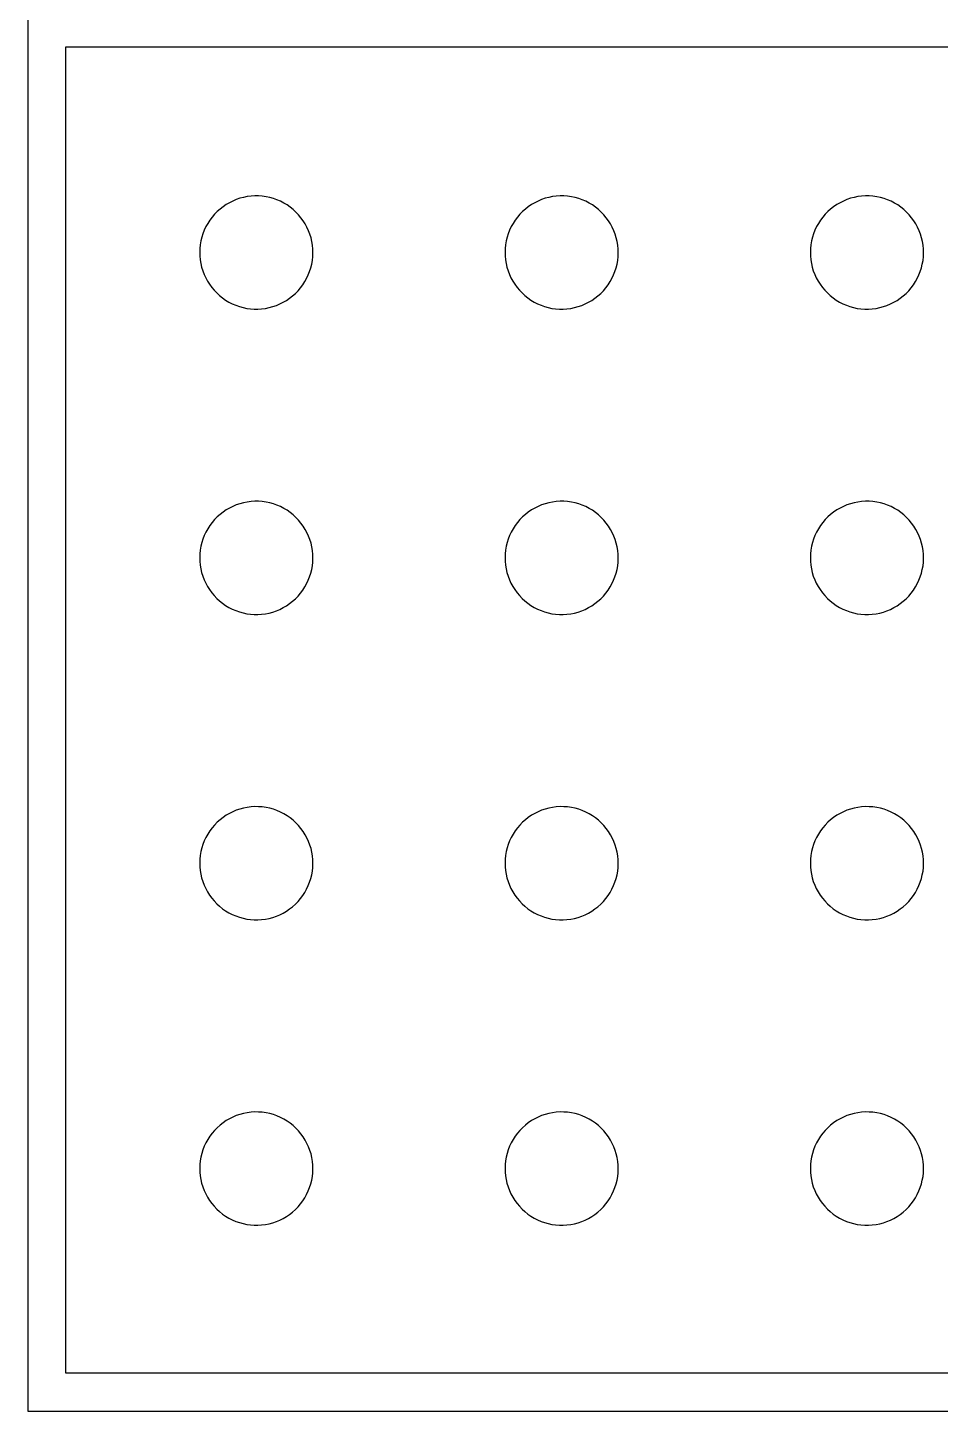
# Model space of a CAD drawing. Extents: x -75 to 75, y -42 to 42.
# Drawn here: x 30.59 to 42.55, y -41.28 to -23.16 of the extents above; entities that cross this region are included whole.
import ezdxf

# ---------------------------------------------------------------- set-up
doc = ezdxf.new("R2010")
doc.units = 0
doc.header["$MEASUREMENT"] = 0
doc.layers.get('0').update_dxf_attribs({"linetype": 'CONTINUOUS'})

msp = doc.modelspace()

# ---------------------------------------------------------------- linework, layer by layer
for p, q in [((30.594, 30.718), (30.594, -41.282)), ((31.094, -23.407), (52.094, -23.407)), ((31.094, -40.782), (31.094, -23.407)), ((33.47, -25.371), (33.422, -25.38)), ((33.52, -25.364), (33.47, -25.371)), ((33.569, -25.361), (33.52, -25.364)), ((33.619, -25.362), (33.569, -25.361)), ((33.668, -25.365), (33.619, -25.362)), ((33.717, -25.372), (33.668, -25.365)), ((33.766, -25.382), (33.717, -25.372)), ((37.47, -25.371), (37.422, -25.38)), ((37.52, -25.364), (37.47, -25.371)), ((37.569, -25.361), (37.52, -25.364)), ((37.619, -25.362), (37.569, -25.361)), ((37.668, -25.365), (37.619, -25.362)), ((37.717, -25.372), (37.668, -25.365)), ((37.766, -25.382), (37.717, -25.372)), ((41.47, -25.371), (41.422, -25.38)), ((41.52, -25.364), (41.47, -25.371)), ((41.569, -25.361), (41.52, -25.364)), ((41.619, -25.362), (41.569, -25.361)), ((41.668, -25.365), (41.619, -25.362)), ((41.717, -25.372), (41.668, -25.365)), ((41.766, -25.382), (41.717, -25.372)), ((33.114, -25.534), (33.077, -25.567)), ((33.153, -25.503), (33.114, -25.534)), ((33.194, -25.475), (33.153, -25.503)), ((33.237, -25.45), (33.194, -25.475)), ((33.281, -25.428), (33.237, -25.45)), ((33.327, -25.409), (33.281, -25.428)), ((33.374, -25.393), (33.327, -25.409)), ((33.422, -25.38), (33.374, -25.393)), ((33.813, -25.396), (33.766, -25.382)), ((33.86, -25.412), (33.813, -25.396)), ((33.906, -25.432), (33.86, -25.412)), ((33.95, -25.455), (33.906, -25.432)), ((33.992, -25.48), (33.95, -25.455)), ((34.033, -25.508), (33.992, -25.48)), ((34.072, -25.539), (34.033, -25.508)), ((34.108, -25.573), (34.072, -25.539)), ((37.114, -25.534), (37.077, -25.567)), ((37.153, -25.503), (37.114, -25.534)), ((37.194, -25.475), (37.153, -25.503)), ((37.237, -25.45), (37.194, -25.475)), ((37.281, -25.428), (37.237, -25.45)), ((37.327, -25.409), (37.281, -25.428)), ((37.374, -25.393), (37.327, -25.409)), ((37.422, -25.38), (37.374, -25.393)), ((37.813, -25.396), (37.766, -25.382)), ((37.86, -25.412), (37.813, -25.396)), ((37.906, -25.432), (37.86, -25.412)), ((37.95, -25.455), (37.906, -25.432)), ((37.992, -25.48), (37.95, -25.455)), ((38.033, -25.508), (37.992, -25.48)), ((38.072, -25.539), (38.033, -25.508)), ((38.108, -25.573), (38.072, -25.539)), ((41.114, -25.534), (41.077, -25.567)), ((41.153, -25.503), (41.114, -25.534)), ((41.194, -25.475), (41.153, -25.503)), ((41.237, -25.45), (41.194, -25.475)), ((41.281, -25.428), (41.237, -25.45)), ((41.327, -25.409), (41.281, -25.428)), ((41.374, -25.393), (41.327, -25.409)), ((41.422, -25.38), (41.374, -25.393)), ((41.813, -25.396), (41.766, -25.382)), ((41.86, -25.412), (41.813, -25.396)), ((41.906, -25.432), (41.86, -25.412)), ((41.95, -25.455), (41.906, -25.432)), ((41.992, -25.48), (41.95, -25.455)), ((42.033, -25.508), (41.992, -25.48)), ((42.072, -25.539), (42.033, -25.508)), ((42.108, -25.573), (42.072, -25.539)), ((32.953, -25.721), (32.929, -25.764)), ((32.98, -25.679), (32.953, -25.721)), ((33.01, -25.64), (32.98, -25.679)), ((33.042, -25.602), (33.01, -25.64)), ((33.077, -25.567), (33.042, -25.602)), ((34.142, -25.609), (34.108, -25.573)), ((34.174, -25.647), (34.142, -25.609)), ((34.203, -25.687), (34.174, -25.647)), ((34.23, -25.729), (34.203, -25.687)), ((34.253, -25.772), (34.23, -25.729)), ((36.953, -25.721), (36.929, -25.764)), ((36.98, -25.679), (36.953, -25.721)), ((37.01, -25.64), (36.98, -25.679)), ((37.042, -25.602), (37.01, -25.64)), ((37.077, -25.567), (37.042, -25.602)), ((38.142, -25.609), (38.108, -25.573)), ((38.174, -25.647), (38.142, -25.609)), ((38.203, -25.687), (38.174, -25.647)), ((38.23, -25.729), (38.203, -25.687)), ((38.253, -25.772), (38.23, -25.729)), ((40.953, -25.721), (40.929, -25.764)), ((40.98, -25.679), (40.953, -25.721)), ((41.01, -25.64), (40.98, -25.679)), ((41.042, -25.602), (41.01, -25.64)), ((41.077, -25.567), (41.042, -25.602)), ((42.142, -25.609), (42.108, -25.573)), ((42.174, -25.647), (42.142, -25.609)), ((42.203, -25.687), (42.174, -25.647)), ((42.23, -25.729), (42.203, -25.687)), ((42.253, -25.772), (42.23, -25.729)), ((32.875, -25.903), (32.863, -25.951)), ((32.89, -25.856), (32.875, -25.903)), ((32.908, -25.809), (32.89, -25.856)), ((32.929, -25.764), (32.908, -25.809)), ((34.274, -25.817), (34.253, -25.772)), ((34.291, -25.864), (34.274, -25.817)), ((34.306, -25.911), (34.291, -25.864)), ((34.317, -25.959), (34.306, -25.911)), ((36.875, -25.903), (36.863, -25.951)), ((36.89, -25.856), (36.875, -25.903)), ((36.908, -25.809), (36.89, -25.856)), ((36.929, -25.764), (36.908, -25.809)), ((38.274, -25.817), (38.253, -25.772)), ((38.291, -25.864), (38.274, -25.817)), ((38.306, -25.911), (38.291, -25.864)), ((38.317, -25.959), (38.306, -25.911)), ((40.875, -25.903), (40.863, -25.951)), ((40.89, -25.856), (40.875, -25.903)), ((40.908, -25.809), (40.89, -25.856)), ((40.929, -25.764), (40.908, -25.809)), ((42.274, -25.817), (42.253, -25.772)), ((42.291, -25.864), (42.274, -25.817)), ((42.306, -25.911), (42.291, -25.864)), ((42.317, -25.959), (42.306, -25.911)), ((32.85, -26.049), (32.848, -26.099)), ((32.848, -26.099), (32.849, -26.148)), ((32.855, -26), (32.85, -26.049)), ((32.863, -25.951), (32.855, -26)), ((34.325, -26.008), (34.317, -25.959)), ((34.33, -26.058), (34.325, -26.008)), ((34.331, -26.107), (34.33, -26.058)), ((36.85, -26.049), (36.848, -26.099)), ((36.848, -26.099), (36.849, -26.148)), ((36.855, -26), (36.85, -26.049)), ((36.863, -25.951), (36.855, -26)), ((38.325, -26.008), (38.317, -25.959)), ((38.33, -26.058), (38.325, -26.008)), ((38.331, -26.107), (38.33, -26.058)), ((40.85, -26.049), (40.848, -26.099)), ((40.848, -26.099), (40.849, -26.148)), ((40.855, -26), (40.85, -26.049)), ((40.863, -25.951), (40.855, -26)), ((42.325, -26.008), (42.317, -25.959)), ((42.33, -26.058), (42.325, -26.008)), ((42.331, -26.107), (42.33, -26.058)), ((32.849, -26.148), (32.854, -26.198)), ((32.854, -26.198), (32.862, -26.247)), ((32.862, -26.247), (32.873, -26.295)), ((34.303, -26.303), (34.315, -26.255)), ((34.315, -26.255), (34.324, -26.206)), ((34.324, -26.206), (34.329, -26.157)), ((34.329, -26.157), (34.331, -26.107)), ((36.849, -26.148), (36.854, -26.198)), ((36.854, -26.198), (36.862, -26.247)), ((36.862, -26.247), (36.873, -26.295)), ((38.303, -26.303), (38.315, -26.255)), ((38.315, -26.255), (38.324, -26.206)), ((38.324, -26.206), (38.329, -26.157)), ((38.329, -26.157), (38.331, -26.107)), ((40.849, -26.148), (40.854, -26.198)), ((40.854, -26.198), (40.862, -26.247)), ((40.862, -26.247), (40.873, -26.295)), ((42.303, -26.303), (42.315, -26.255)), ((42.315, -26.255), (42.324, -26.206)), ((42.324, -26.206), (42.329, -26.157)), ((42.329, -26.157), (42.331, -26.107)), ((32.873, -26.295), (32.887, -26.342)), ((32.887, -26.342), (32.905, -26.389)), ((32.905, -26.389), (32.926, -26.434)), ((32.926, -26.434), (32.949, -26.477)), ((34.225, -26.484), (34.249, -26.441)), ((34.249, -26.441), (34.27, -26.396)), ((34.27, -26.396), (34.288, -26.35)), ((34.288, -26.35), (34.303, -26.303)), ((36.873, -26.295), (36.887, -26.342)), ((36.887, -26.342), (36.905, -26.389)), ((36.905, -26.389), (36.926, -26.434)), ((36.926, -26.434), (36.949, -26.477)), ((38.225, -26.484), (38.249, -26.441)), ((38.249, -26.441), (38.27, -26.396)), ((38.27, -26.396), (38.288, -26.35)), ((38.288, -26.35), (38.303, -26.303)), ((40.873, -26.295), (40.887, -26.342)), ((40.887, -26.342), (40.905, -26.389)), ((40.905, -26.389), (40.926, -26.434)), ((40.926, -26.434), (40.949, -26.477)), ((42.225, -26.484), (42.249, -26.441)), ((42.249, -26.441), (42.27, -26.396)), ((42.27, -26.396), (42.288, -26.35)), ((42.288, -26.35), (42.303, -26.303)), ((32.949, -26.477), (32.976, -26.519)), ((32.976, -26.519), (33.005, -26.559)), ((33.005, -26.559), (33.037, -26.597)), ((33.037, -26.597), (33.071, -26.633)), ((33.071, -26.633), (33.108, -26.667)), ((34.065, -26.672), (34.102, -26.639)), ((34.102, -26.639), (34.137, -26.603)), ((34.137, -26.603), (34.169, -26.566)), ((34.169, -26.566), (34.198, -26.526)), ((34.198, -26.526), (34.225, -26.484)), ((36.949, -26.477), (36.976, -26.519)), ((36.976, -26.519), (37.005, -26.559)), ((37.005, -26.559), (37.037, -26.597)), ((37.037, -26.597), (37.071, -26.633)), ((37.071, -26.633), (37.108, -26.667)), ((38.065, -26.672), (38.102, -26.639)), ((38.102, -26.639), (38.137, -26.603)), ((38.137, -26.603), (38.169, -26.566)), ((38.169, -26.566), (38.198, -26.526)), ((38.198, -26.526), (38.225, -26.484)), ((40.949, -26.477), (40.976, -26.519)), ((40.976, -26.519), (41.005, -26.559)), ((41.005, -26.559), (41.037, -26.597)), ((41.037, -26.597), (41.071, -26.633)), ((41.071, -26.633), (41.108, -26.667)), ((42.065, -26.672), (42.102, -26.639)), ((42.102, -26.639), (42.137, -26.603)), ((42.137, -26.603), (42.169, -26.566)), ((42.169, -26.566), (42.198, -26.526)), ((42.198, -26.526), (42.225, -26.484)), ((33.108, -26.667), (33.147, -26.698)), ((33.147, -26.698), (33.187, -26.726)), ((33.187, -26.726), (33.23, -26.751)), ((33.23, -26.751), (33.274, -26.774)), ((33.274, -26.774), (33.32, -26.794)), ((33.32, -26.794), (33.367, -26.81)), ((33.367, -26.81), (33.415, -26.824)), ((33.415, -26.824), (33.463, -26.834)), ((33.757, -26.825), (33.805, -26.812)), ((33.805, -26.812), (33.852, -26.796)), ((33.852, -26.796), (33.898, -26.777)), ((33.898, -26.777), (33.942, -26.755)), ((33.942, -26.755), (33.985, -26.73)), ((33.985, -26.73), (34.026, -26.702)), ((34.026, -26.702), (34.065, -26.672)), ((37.108, -26.667), (37.147, -26.698)), ((37.147, -26.698), (37.187, -26.726)), ((37.187, -26.726), (37.23, -26.751)), ((37.23, -26.751), (37.274, -26.774)), ((37.274, -26.774), (37.32, -26.794)), ((37.32, -26.794), (37.367, -26.81)), ((37.367, -26.81), (37.415, -26.824)), ((37.415, -26.824), (37.463, -26.834)), ((37.757, -26.825), (37.805, -26.812)), ((37.805, -26.812), (37.852, -26.796)), ((37.852, -26.796), (37.898, -26.777)), ((37.898, -26.777), (37.942, -26.755)), ((37.942, -26.755), (37.985, -26.73)), ((37.985, -26.73), (38.026, -26.702)), ((38.026, -26.702), (38.065, -26.672)), ((41.108, -26.667), (41.147, -26.698)), ((41.147, -26.698), (41.187, -26.726)), ((41.187, -26.726), (41.23, -26.751)), ((41.23, -26.751), (41.274, -26.774)), ((41.274, -26.774), (41.32, -26.794)), ((41.32, -26.794), (41.367, -26.81)), ((41.367, -26.81), (41.415, -26.824)), ((41.415, -26.824), (41.463, -26.834)), ((41.757, -26.825), (41.805, -26.812)), ((41.805, -26.812), (41.852, -26.796)), ((41.852, -26.796), (41.898, -26.777)), ((41.898, -26.777), (41.942, -26.755)), ((41.942, -26.755), (41.985, -26.73)), ((41.985, -26.73), (42.026, -26.702)), ((42.026, -26.702), (42.065, -26.672)), ((33.463, -26.834), (33.511, -26.84)), ((33.511, -26.84), (33.56, -26.844)), ((33.56, -26.844), (33.61, -26.844)), ((33.61, -26.844), (33.659, -26.841)), ((33.659, -26.841), (33.709, -26.835)), ((33.709, -26.835), (33.757, -26.825)), ((37.463, -26.834), (37.511, -26.84)), ((37.511, -26.84), (37.56, -26.844)), ((37.56, -26.844), (37.61, -26.844)), ((37.61, -26.844), (37.659, -26.841)), ((37.659, -26.841), (37.709, -26.835)), ((37.709, -26.835), (37.757, -26.825)), ((41.463, -26.834), (41.511, -26.84)), ((41.511, -26.84), (41.56, -26.844)), ((41.56, -26.844), (41.61, -26.844)), ((41.61, -26.844), (41.659, -26.841)), ((41.659, -26.841), (41.709, -26.835)), ((41.709, -26.835), (41.757, -26.825)), ((33.569, -29.361), (33.52, -29.364)), ((33.619, -29.362), (33.569, -29.361)), ((33.668, -29.365), (33.619, -29.362)), ((37.569, -29.361), (37.52, -29.364)), ((37.619, -29.362), (37.569, -29.361)), ((37.668, -29.365), (37.619, -29.362)), ((41.569, -29.361), (41.52, -29.364)), ((41.619, -29.362), (41.569, -29.361)), ((41.668, -29.365), (41.619, -29.362)), ((33.114, -29.534), (33.077, -29.567)), ((33.153, -29.503), (33.114, -29.534)), ((33.194, -29.475), (33.153, -29.503)), ((33.237, -29.45), (33.194, -29.475)), ((33.281, -29.428), (33.237, -29.45)), ((33.327, -29.409), (33.281, -29.428)), ((33.374, -29.393), (33.327, -29.409)), ((33.422, -29.38), (33.374, -29.393)), ((33.47, -29.371), (33.422, -29.38)), ((33.52, -29.364), (33.47, -29.371)), ((33.717, -29.372), (33.668, -29.365)), ((33.766, -29.382), (33.717, -29.372)), ((33.813, -29.396), (33.766, -29.382)), ((33.86, -29.412), (33.813, -29.396)), ((33.906, -29.432), (33.86, -29.412)), ((33.95, -29.455), (33.906, -29.432)), ((33.992, -29.48), (33.95, -29.455)), ((34.033, -29.508), (33.992, -29.48)), ((34.072, -29.539), (34.033, -29.508)), ((34.108, -29.573), (34.072, -29.539)), ((37.114, -29.534), (37.077, -29.567)), ((37.153, -29.503), (37.114, -29.534)), ((37.194, -29.475), (37.153, -29.503)), ((37.237, -29.45), (37.194, -29.475)), ((37.281, -29.428), (37.237, -29.45)), ((37.327, -29.409), (37.281, -29.428)), ((37.374, -29.393), (37.327, -29.409)), ((37.422, -29.38), (37.374, -29.393)), ((37.47, -29.371), (37.422, -29.38)), ((37.52, -29.364), (37.47, -29.371)), ((37.717, -29.372), (37.668, -29.365)), ((37.766, -29.382), (37.717, -29.372)), ((37.813, -29.396), (37.766, -29.382)), ((37.86, -29.412), (37.813, -29.396)), ((37.906, -29.432), (37.86, -29.412)), ((37.95, -29.455), (37.906, -29.432)), ((37.992, -29.48), (37.95, -29.455)), ((38.033, -29.508), (37.992, -29.48)), ((38.072, -29.539), (38.033, -29.508)), ((38.108, -29.573), (38.072, -29.539)), ((41.114, -29.534), (41.077, -29.567)), ((41.153, -29.503), (41.114, -29.534)), ((41.194, -29.475), (41.153, -29.503)), ((41.237, -29.45), (41.194, -29.475)), ((41.281, -29.428), (41.237, -29.45)), ((41.327, -29.409), (41.281, -29.428)), ((41.374, -29.393), (41.327, -29.409)), ((41.422, -29.38), (41.374, -29.393)), ((41.47, -29.371), (41.422, -29.38)), ((41.52, -29.364), (41.47, -29.371)), ((41.717, -29.372), (41.668, -29.365)), ((41.766, -29.382), (41.717, -29.372)), ((41.813, -29.396), (41.766, -29.382)), ((41.86, -29.412), (41.813, -29.396)), ((41.906, -29.432), (41.86, -29.412)), ((41.95, -29.455), (41.906, -29.432)), ((41.992, -29.48), (41.95, -29.455)), ((42.033, -29.508), (41.992, -29.48)), ((42.072, -29.539), (42.033, -29.508)), ((42.108, -29.573), (42.072, -29.539)), ((32.953, -29.721), (32.929, -29.764)), ((32.98, -29.679), (32.953, -29.721)), ((33.01, -29.64), (32.98, -29.679)), ((33.042, -29.602), (33.01, -29.64)), ((33.077, -29.567), (33.042, -29.602)), ((34.142, -29.609), (34.108, -29.573)), ((34.174, -29.647), (34.142, -29.609)), ((34.203, -29.687), (34.174, -29.647)), ((34.23, -29.729), (34.203, -29.687)), ((36.953, -29.721), (36.929, -29.764)), ((36.98, -29.679), (36.953, -29.721)), ((37.01, -29.64), (36.98, -29.679)), ((37.042, -29.602), (37.01, -29.64)), ((37.077, -29.567), (37.042, -29.602)), ((38.142, -29.609), (38.108, -29.573)), ((38.174, -29.647), (38.142, -29.609)), ((38.203, -29.687), (38.174, -29.647)), ((38.23, -29.729), (38.203, -29.687)), ((40.953, -29.721), (40.929, -29.764)), ((40.98, -29.679), (40.953, -29.721)), ((41.01, -29.64), (40.98, -29.679)), ((41.042, -29.602), (41.01, -29.64)), ((41.077, -29.567), (41.042, -29.602)), ((42.142, -29.609), (42.108, -29.573)), ((42.174, -29.647), (42.142, -29.609)), ((42.203, -29.687), (42.174, -29.647)), ((42.23, -29.729), (42.203, -29.687)), ((32.875, -29.903), (32.863, -29.951)), ((32.89, -29.856), (32.875, -29.903)), ((32.908, -29.809), (32.89, -29.856)), ((32.929, -29.764), (32.908, -29.809)), ((34.253, -29.772), (34.23, -29.729)), ((34.274, -29.817), (34.253, -29.772)), ((34.291, -29.864), (34.274, -29.817)), ((34.306, -29.911), (34.291, -29.864)), ((36.875, -29.903), (36.863, -29.951)), ((36.89, -29.856), (36.875, -29.903)), ((36.908, -29.809), (36.89, -29.856)), ((36.929, -29.764), (36.908, -29.809)), ((38.253, -29.772), (38.23, -29.729)), ((38.274, -29.817), (38.253, -29.772)), ((38.291, -29.864), (38.274, -29.817)), ((38.306, -29.911), (38.291, -29.864)), ((40.875, -29.903), (40.863, -29.951)), ((40.89, -29.856), (40.875, -29.903)), ((40.908, -29.809), (40.89, -29.856)), ((40.929, -29.764), (40.908, -29.809)), ((42.253, -29.772), (42.23, -29.729)), ((42.274, -29.817), (42.253, -29.772)), ((42.291, -29.864), (42.274, -29.817)), ((42.306, -29.911), (42.291, -29.864)), ((32.85, -30.049), (32.848, -30.099)), ((32.855, -30), (32.85, -30.049)), ((32.863, -29.951), (32.855, -30)), ((34.317, -29.959), (34.306, -29.911)), ((34.325, -30.008), (34.317, -29.959)), ((34.33, -30.058), (34.325, -30.008)), ((34.331, -30.107), (34.33, -30.058)), ((36.85, -30.049), (36.848, -30.099)), ((36.855, -30), (36.85, -30.049)), ((36.863, -29.951), (36.855, -30)), ((38.317, -29.959), (38.306, -29.911)), ((38.325, -30.008), (38.317, -29.959)), ((38.33, -30.058), (38.325, -30.008)), ((38.331, -30.107), (38.33, -30.058)), ((40.85, -30.049), (40.848, -30.099)), ((40.855, -30), (40.85, -30.049)), ((40.863, -29.951), (40.855, -30)), ((42.317, -29.959), (42.306, -29.911)), ((42.325, -30.008), (42.317, -29.959)), ((42.33, -30.058), (42.325, -30.008)), ((42.331, -30.107), (42.33, -30.058)), ((32.848, -30.099), (32.849, -30.148)), ((32.849, -30.148), (32.854, -30.198)), ((32.854, -30.198), (32.862, -30.247)), ((32.862, -30.247), (32.873, -30.295)), ((34.303, -30.303), (34.315, -30.255)), ((34.315, -30.255), (34.324, -30.206)), ((34.324, -30.206), (34.329, -30.157)), ((34.329, -30.157), (34.331, -30.107)), ((36.848, -30.099), (36.849, -30.148)), ((36.849, -30.148), (36.854, -30.198)), ((36.854, -30.198), (36.862, -30.247)), ((36.862, -30.247), (36.873, -30.295)), ((38.303, -30.303), (38.315, -30.255)), ((38.315, -30.255), (38.324, -30.206)), ((38.324, -30.206), (38.329, -30.157)), ((38.329, -30.157), (38.331, -30.107)), ((40.848, -30.099), (40.849, -30.148)), ((40.849, -30.148), (40.854, -30.198)), ((40.854, -30.198), (40.862, -30.247)), ((40.862, -30.247), (40.873, -30.295)), ((42.303, -30.303), (42.315, -30.255)), ((42.315, -30.255), (42.324, -30.206)), ((42.324, -30.206), (42.329, -30.157)), ((42.329, -30.157), (42.331, -30.107)), ((32.873, -30.295), (32.887, -30.342)), ((32.887, -30.342), (32.905, -30.389)), ((32.905, -30.389), (32.926, -30.434)), ((32.926, -30.434), (32.949, -30.477)), ((34.225, -30.484), (34.249, -30.441)), ((34.249, -30.441), (34.27, -30.396)), ((34.27, -30.396), (34.288, -30.35)), ((34.288, -30.35), (34.303, -30.303)), ((36.873, -30.295), (36.887, -30.342)), ((36.887, -30.342), (36.905, -30.389)), ((36.905, -30.389), (36.926, -30.434)), ((36.926, -30.434), (36.949, -30.477)), ((38.225, -30.484), (38.249, -30.441)), ((38.249, -30.441), (38.27, -30.396)), ((38.27, -30.396), (38.288, -30.35)), ((38.288, -30.35), (38.303, -30.303)), ((40.873, -30.295), (40.887, -30.342)), ((40.887, -30.342), (40.905, -30.389)), ((40.905, -30.389), (40.926, -30.434)), ((40.926, -30.434), (40.949, -30.477)), ((42.225, -30.484), (42.249, -30.441)), ((42.249, -30.441), (42.27, -30.396)), ((42.27, -30.396), (42.288, -30.35)), ((42.288, -30.35), (42.303, -30.303)), ((32.949, -30.477), (32.976, -30.519)), ((32.976, -30.519), (33.005, -30.559)), ((33.005, -30.559), (33.037, -30.597)), ((33.037, -30.597), (33.071, -30.633)), ((34.102, -30.639), (34.137, -30.603)), ((34.137, -30.603), (34.169, -30.566)), ((34.169, -30.566), (34.198, -30.526)), ((34.198, -30.526), (34.225, -30.484)), ((36.949, -30.477), (36.976, -30.519)), ((36.976, -30.519), (37.005, -30.559)), ((37.005, -30.559), (37.037, -30.597)), ((37.037, -30.597), (37.071, -30.633)), ((38.102, -30.639), (38.137, -30.603)), ((38.137, -30.603), (38.169, -30.566)), ((38.169, -30.566), (38.198, -30.526)), ((38.198, -30.526), (38.225, -30.484)), ((40.949, -30.477), (40.976, -30.519)), ((40.976, -30.519), (41.005, -30.559)), ((41.005, -30.559), (41.037, -30.597)), ((41.037, -30.597), (41.071, -30.633)), ((42.102, -30.639), (42.137, -30.603)), ((42.137, -30.603), (42.169, -30.566)), ((42.169, -30.566), (42.198, -30.526)), ((42.198, -30.526), (42.225, -30.484)), ((33.071, -30.633), (33.108, -30.667)), ((33.108, -30.667), (33.147, -30.698)), ((33.147, -30.698), (33.187, -30.726)), ((33.187, -30.726), (33.23, -30.751)), ((33.23, -30.751), (33.274, -30.774)), ((33.274, -30.774), (33.32, -30.794)), ((33.32, -30.794), (33.367, -30.81)), ((33.367, -30.81), (33.415, -30.824)), ((33.757, -30.825), (33.805, -30.812)), ((33.805, -30.812), (33.852, -30.796)), ((33.852, -30.796), (33.898, -30.777)), ((33.898, -30.777), (33.942, -30.755)), ((33.942, -30.755), (33.985, -30.73)), ((33.985, -30.73), (34.026, -30.702)), ((34.026, -30.702), (34.065, -30.672)), ((34.065, -30.672), (34.102, -30.639)), ((37.071, -30.633), (37.108, -30.667)), ((37.108, -30.667), (37.147, -30.698)), ((37.147, -30.698), (37.187, -30.726)), ((37.187, -30.726), (37.23, -30.751)), ((37.23, -30.751), (37.274, -30.774)), ((37.274, -30.774), (37.32, -30.794)), ((37.32, -30.794), (37.367, -30.81)), ((37.367, -30.81), (37.415, -30.824)), ((37.757, -30.825), (37.805, -30.812)), ((37.805, -30.812), (37.852, -30.796)), ((37.852, -30.796), (37.898, -30.777)), ((37.898, -30.777), (37.942, -30.755)), ((37.942, -30.755), (37.985, -30.73)), ((37.985, -30.73), (38.026, -30.702)), ((38.026, -30.702), (38.065, -30.672)), ((38.065, -30.672), (38.102, -30.639)), ((41.071, -30.633), (41.108, -30.667)), ((41.108, -30.667), (41.147, -30.698)), ((41.147, -30.698), (41.187, -30.726)), ((41.187, -30.726), (41.23, -30.751)), ((41.23, -30.751), (41.274, -30.774)), ((41.274, -30.774), (41.32, -30.794)), ((41.32, -30.794), (41.367, -30.81)), ((41.367, -30.81), (41.415, -30.824)), ((41.757, -30.825), (41.805, -30.812)), ((41.805, -30.812), (41.852, -30.796)), ((41.852, -30.796), (41.898, -30.777)), ((41.898, -30.777), (41.942, -30.755)), ((41.942, -30.755), (41.985, -30.73)), ((41.985, -30.73), (42.026, -30.702)), ((42.026, -30.702), (42.065, -30.672)), ((42.065, -30.672), (42.102, -30.639)), ((33.415, -30.824), (33.463, -30.834)), ((33.463, -30.834), (33.511, -30.84)), ((33.511, -30.84), (33.56, -30.844)), ((33.56, -30.844), (33.61, -30.844)), ((33.61, -30.844), (33.659, -30.841)), ((33.659, -30.841), (33.709, -30.835)), ((33.709, -30.835), (33.757, -30.825)), ((37.415, -30.824), (37.463, -30.834)), ((37.463, -30.834), (37.511, -30.84)), ((37.511, -30.84), (37.56, -30.844)), ((37.56, -30.844), (37.61, -30.844)), ((37.61, -30.844), (37.659, -30.841)), ((37.659, -30.841), (37.709, -30.835)), ((37.709, -30.835), (37.757, -30.825)), ((41.415, -30.824), (41.463, -30.834)), ((41.463, -30.834), (41.511, -30.84)), ((41.511, -30.84), (41.56, -30.844)), ((41.56, -30.844), (41.61, -30.844)), ((41.61, -30.844), (41.659, -30.841)), ((41.659, -30.841), (41.709, -30.835)), ((41.709, -30.835), (41.757, -30.825)), ((33.153, -33.503), (33.114, -33.534)), ((33.194, -33.475), (33.153, -33.503)), ((33.237, -33.45), (33.194, -33.475)), ((33.281, -33.428), (33.237, -33.45)), ((33.327, -33.409), (33.281, -33.428)), ((33.374, -33.393), (33.327, -33.409)), ((33.422, -33.38), (33.374, -33.393)), ((33.47, -33.371), (33.422, -33.38)), ((33.52, -33.364), (33.47, -33.371)), ((33.569, -33.361), (33.52, -33.364)), ((33.619, -33.362), (33.569, -33.361)), ((33.668, -33.365), (33.619, -33.362)), ((33.717, -33.372), (33.668, -33.365)), ((33.766, -33.382), (33.717, -33.372)), ((33.813, -33.396), (33.766, -33.382)), ((33.86, -33.412), (33.813, -33.396)), ((33.906, -33.432), (33.86, -33.412)), ((33.95, -33.455), (33.906, -33.432)), ((33.992, -33.48), (33.95, -33.455)), ((34.033, -33.508), (33.992, -33.48)), ((34.072, -33.539), (34.033, -33.508)), ((37.153, -33.503), (37.114, -33.534)), ((37.194, -33.475), (37.153, -33.503)), ((37.237, -33.45), (37.194, -33.475)), ((37.281, -33.428), (37.237, -33.45)), ((37.327, -33.409), (37.281, -33.428)), ((37.374, -33.393), (37.327, -33.409)), ((37.422, -33.38), (37.374, -33.393)), ((37.47, -33.371), (37.422, -33.38)), ((37.52, -33.364), (37.47, -33.371)), ((37.569, -33.361), (37.52, -33.364)), ((37.619, -33.362), (37.569, -33.361)), ((37.668, -33.365), (37.619, -33.362)), ((37.717, -33.372), (37.668, -33.365)), ((37.766, -33.382), (37.717, -33.372)), ((37.813, -33.396), (37.766, -33.382)), ((37.86, -33.412), (37.813, -33.396)), ((37.906, -33.432), (37.86, -33.412)), ((37.95, -33.455), (37.906, -33.432)), ((37.992, -33.48), (37.95, -33.455)), ((38.033, -33.508), (37.992, -33.48)), ((38.072, -33.539), (38.033, -33.508)), ((41.153, -33.503), (41.114, -33.534)), ((41.194, -33.475), (41.153, -33.503)), ((41.237, -33.45), (41.194, -33.475)), ((41.281, -33.428), (41.237, -33.45)), ((41.327, -33.409), (41.281, -33.428)), ((41.374, -33.393), (41.327, -33.409)), ((41.422, -33.38), (41.374, -33.393)), ((41.47, -33.371), (41.422, -33.38)), ((41.52, -33.364), (41.47, -33.371)), ((41.569, -33.361), (41.52, -33.364)), ((41.619, -33.362), (41.569, -33.361)), ((41.668, -33.365), (41.619, -33.362)), ((41.717, -33.372), (41.668, -33.365)), ((41.766, -33.382), (41.717, -33.372)), ((41.813, -33.396), (41.766, -33.382)), ((41.86, -33.412), (41.813, -33.396)), ((41.906, -33.432), (41.86, -33.412)), ((41.95, -33.455), (41.906, -33.432)), ((41.992, -33.48), (41.95, -33.455)), ((42.033, -33.508), (41.992, -33.48)), ((42.072, -33.539), (42.033, -33.508)), ((32.98, -33.679), (32.953, -33.721)), ((33.01, -33.64), (32.98, -33.679)), ((33.042, -33.602), (33.01, -33.64)), ((33.077, -33.567), (33.042, -33.602)), ((33.114, -33.534), (33.077, -33.567)), ((34.108, -33.573), (34.072, -33.539)), ((34.142, -33.609), (34.108, -33.573)), ((34.174, -33.647), (34.142, -33.609)), ((34.203, -33.687), (34.174, -33.647)), ((34.23, -33.729), (34.203, -33.687)), ((36.98, -33.679), (36.953, -33.721)), ((37.01, -33.64), (36.98, -33.679)), ((37.042, -33.602), (37.01, -33.64)), ((37.077, -33.567), (37.042, -33.602)), ((37.114, -33.534), (37.077, -33.567)), ((38.108, -33.573), (38.072, -33.539)), ((38.142, -33.609), (38.108, -33.573)), ((38.174, -33.647), (38.142, -33.609)), ((38.203, -33.687), (38.174, -33.647)), ((38.23, -33.729), (38.203, -33.687)), ((40.98, -33.679), (40.953, -33.721)), ((41.01, -33.64), (40.98, -33.679)), ((41.042, -33.602), (41.01, -33.64)), ((41.077, -33.567), (41.042, -33.602)), ((41.114, -33.534), (41.077, -33.567)), ((42.108, -33.573), (42.072, -33.539)), ((42.142, -33.609), (42.108, -33.573)), ((42.174, -33.647), (42.142, -33.609)), ((42.203, -33.687), (42.174, -33.647)), ((42.23, -33.729), (42.203, -33.687)), ((32.89, -33.856), (32.875, -33.903)), ((32.908, -33.809), (32.89, -33.856)), ((32.929, -33.764), (32.908, -33.809)), ((32.953, -33.721), (32.929, -33.764)), ((34.253, -33.772), (34.23, -33.729)), ((34.274, -33.817), (34.253, -33.772)), ((34.291, -33.864), (34.274, -33.817)), ((34.306, -33.911), (34.291, -33.864)), ((36.89, -33.856), (36.875, -33.903)), ((36.908, -33.809), (36.89, -33.856)), ((36.929, -33.764), (36.908, -33.809)), ((36.953, -33.721), (36.929, -33.764)), ((38.253, -33.772), (38.23, -33.729)), ((38.274, -33.817), (38.253, -33.772)), ((38.291, -33.864), (38.274, -33.817)), ((38.306, -33.911), (38.291, -33.864)), ((40.89, -33.856), (40.875, -33.903)), ((40.908, -33.809), (40.89, -33.856)), ((40.929, -33.764), (40.908, -33.809)), ((40.953, -33.721), (40.929, -33.764)), ((42.253, -33.772), (42.23, -33.729)), ((42.274, -33.817), (42.253, -33.772)), ((42.291, -33.864), (42.274, -33.817)), ((42.306, -33.911), (42.291, -33.864)), ((32.85, -34.049), (32.848, -34.099)), ((32.855, -34), (32.85, -34.049)), ((32.863, -33.951), (32.855, -34)), ((32.875, -33.903), (32.863, -33.951)), ((34.317, -33.959), (34.306, -33.911)), ((34.325, -34.008), (34.317, -33.959)), ((34.33, -34.058), (34.325, -34.008)), ((34.331, -34.107), (34.33, -34.058)), ((36.85, -34.049), (36.848, -34.099)), ((36.855, -34), (36.85, -34.049)), ((36.863, -33.951), (36.855, -34)), ((36.875, -33.903), (36.863, -33.951)), ((38.317, -33.959), (38.306, -33.911)), ((38.325, -34.008), (38.317, -33.959)), ((38.33, -34.058), (38.325, -34.008)), ((38.331, -34.107), (38.33, -34.058)), ((40.85, -34.049), (40.848, -34.099)), ((40.855, -34), (40.85, -34.049)), ((40.863, -33.951), (40.855, -34)), ((40.875, -33.903), (40.863, -33.951)), ((42.317, -33.959), (42.306, -33.911)), ((42.325, -34.008), (42.317, -33.959)), ((42.33, -34.058), (42.325, -34.008)), ((42.331, -34.107), (42.33, -34.058)), ((32.848, -34.099), (32.849, -34.148)), ((32.849, -34.148), (32.854, -34.198)), ((32.854, -34.198), (32.862, -34.247)), ((32.862, -34.247), (32.873, -34.295)), ((34.303, -34.303), (34.315, -34.255)), ((34.315, -34.255), (34.324, -34.206)), ((34.324, -34.206), (34.329, -34.157)), ((34.329, -34.157), (34.331, -34.107)), ((36.848, -34.099), (36.849, -34.148)), ((36.849, -34.148), (36.854, -34.198)), ((36.854, -34.198), (36.862, -34.247)), ((36.862, -34.247), (36.873, -34.295)), ((38.303, -34.303), (38.315, -34.255)), ((38.315, -34.255), (38.324, -34.206)), ((38.324, -34.206), (38.329, -34.157)), ((38.329, -34.157), (38.331, -34.107)), ((40.848, -34.099), (40.849, -34.148)), ((40.849, -34.148), (40.854, -34.198)), ((40.854, -34.198), (40.862, -34.247)), ((40.862, -34.247), (40.873, -34.295)), ((42.303, -34.303), (42.315, -34.255)), ((42.315, -34.255), (42.324, -34.206)), ((42.324, -34.206), (42.329, -34.157)), ((42.329, -34.157), (42.331, -34.107)), ((32.873, -34.295), (32.887, -34.342)), ((32.887, -34.342), (32.905, -34.389)), ((32.905, -34.389), (32.926, -34.434)), ((32.926, -34.434), (32.949, -34.477)), ((34.249, -34.441), (34.27, -34.396)), ((34.27, -34.396), (34.288, -34.35)), ((34.288, -34.35), (34.303, -34.303)), ((36.873, -34.295), (36.887, -34.342)), ((36.887, -34.342), (36.905, -34.389)), ((36.905, -34.389), (36.926, -34.434)), ((36.926, -34.434), (36.949, -34.477)), ((38.249, -34.441), (38.27, -34.396)), ((38.27, -34.396), (38.288, -34.35)), ((38.288, -34.35), (38.303, -34.303)), ((40.873, -34.295), (40.887, -34.342)), ((40.887, -34.342), (40.905, -34.389)), ((40.905, -34.389), (40.926, -34.434)), ((40.926, -34.434), (40.949, -34.477)), ((42.249, -34.441), (42.27, -34.396)), ((42.27, -34.396), (42.288, -34.35)), ((42.288, -34.35), (42.303, -34.303)), ((32.949, -34.477), (32.976, -34.519)), ((32.976, -34.519), (33.005, -34.559)), ((33.005, -34.559), (33.037, -34.597)), ((33.037, -34.597), (33.071, -34.633)), ((34.102, -34.639), (34.137, -34.603)), ((34.137, -34.603), (34.169, -34.566)), ((34.169, -34.566), (34.198, -34.526)), ((34.198, -34.526), (34.225, -34.484)), ((34.225, -34.484), (34.249, -34.441)), ((36.949, -34.477), (36.976, -34.519)), ((36.976, -34.519), (37.005, -34.559)), ((37.005, -34.559), (37.037, -34.597)), ((37.037, -34.597), (37.071, -34.633)), ((38.102, -34.639), (38.137, -34.603)), ((38.137, -34.603), (38.169, -34.566)), ((38.169, -34.566), (38.198, -34.526)), ((38.198, -34.526), (38.225, -34.484)), ((38.225, -34.484), (38.249, -34.441)), ((40.949, -34.477), (40.976, -34.519)), ((40.976, -34.519), (41.005, -34.559)), ((41.005, -34.559), (41.037, -34.597)), ((41.037, -34.597), (41.071, -34.633)), ((42.102, -34.639), (42.137, -34.603)), ((42.137, -34.603), (42.169, -34.566)), ((42.169, -34.566), (42.198, -34.526)), ((42.198, -34.526), (42.225, -34.484)), ((42.225, -34.484), (42.249, -34.441)), ((33.071, -34.633), (33.108, -34.667)), ((33.108, -34.667), (33.147, -34.698)), ((33.147, -34.698), (33.187, -34.726)), ((33.187, -34.726), (33.23, -34.751)), ((33.23, -34.751), (33.274, -34.774)), ((33.274, -34.774), (33.32, -34.794)), ((33.32, -34.794), (33.367, -34.81)), ((33.805, -34.812), (33.852, -34.796)), ((33.852, -34.796), (33.898, -34.777)), ((33.898, -34.777), (33.942, -34.755)), ((33.942, -34.755), (33.985, -34.73)), ((33.985, -34.73), (34.026, -34.702)), ((34.026, -34.702), (34.065, -34.672)), ((34.065, -34.672), (34.102, -34.639)), ((37.071, -34.633), (37.108, -34.667)), ((37.108, -34.667), (37.147, -34.698)), ((37.147, -34.698), (37.187, -34.726)), ((37.187, -34.726), (37.23, -34.751)), ((37.23, -34.751), (37.274, -34.774)), ((37.274, -34.774), (37.32, -34.794)), ((37.32, -34.794), (37.367, -34.81)), ((37.805, -34.812), (37.852, -34.796)), ((37.852, -34.796), (37.898, -34.777)), ((37.898, -34.777), (37.942, -34.755)), ((37.942, -34.755), (37.985, -34.73)), ((37.985, -34.73), (38.026, -34.702)), ((38.026, -34.702), (38.065, -34.672)), ((38.065, -34.672), (38.102, -34.639)), ((41.071, -34.633), (41.108, -34.667)), ((41.108, -34.667), (41.147, -34.698)), ((41.147, -34.698), (41.187, -34.726)), ((41.187, -34.726), (41.23, -34.751)), ((41.23, -34.751), (41.274, -34.774)), ((41.274, -34.774), (41.32, -34.794)), ((41.32, -34.794), (41.367, -34.81)), ((41.805, -34.812), (41.852, -34.796)), ((41.852, -34.796), (41.898, -34.777)), ((41.898, -34.777), (41.942, -34.755)), ((41.942, -34.755), (41.985, -34.73)), ((41.985, -34.73), (42.026, -34.702)), ((42.026, -34.702), (42.065, -34.672)), ((42.065, -34.672), (42.102, -34.639)), ((33.367, -34.81), (33.415, -34.824)), ((33.415, -34.824), (33.463, -34.834)), ((33.463, -34.834), (33.511, -34.84)), ((33.511, -34.84), (33.56, -34.844)), ((33.56, -34.844), (33.61, -34.844)), ((33.61, -34.844), (33.659, -34.841)), ((33.659, -34.841), (33.709, -34.835)), ((33.709, -34.835), (33.757, -34.825)), ((33.757, -34.825), (33.805, -34.812)), ((37.367, -34.81), (37.415, -34.824)), ((37.415, -34.824), (37.463, -34.834)), ((37.463, -34.834), (37.511, -34.84)), ((37.511, -34.84), (37.56, -34.844)), ((37.56, -34.844), (37.61, -34.844)), ((37.61, -34.844), (37.659, -34.841)), ((37.659, -34.841), (37.709, -34.835)), ((37.709, -34.835), (37.757, -34.825)), ((37.757, -34.825), (37.805, -34.812)), ((41.367, -34.81), (41.415, -34.824)), ((41.415, -34.824), (41.463, -34.834)), ((41.463, -34.834), (41.511, -34.84)), ((41.511, -34.84), (41.56, -34.844)), ((41.56, -34.844), (41.61, -34.844)), ((41.61, -34.844), (41.659, -34.841)), ((41.659, -34.841), (41.709, -34.835)), ((41.709, -34.835), (41.757, -34.825)), ((41.757, -34.825), (41.805, -34.812)), ((33.153, -37.503), (33.114, -37.534)), ((33.194, -37.475), (33.153, -37.503)), ((33.237, -37.45), (33.194, -37.475)), ((33.281, -37.428), (33.237, -37.45)), ((33.327, -37.409), (33.281, -37.428)), ((33.374, -37.393), (33.327, -37.409)), ((33.422, -37.38), (33.374, -37.393)), ((33.47, -37.371), (33.422, -37.38)), ((33.52, -37.364), (33.47, -37.371)), ((33.569, -37.361), (33.52, -37.364)), ((33.619, -37.362), (33.569, -37.361)), ((33.668, -37.365), (33.619, -37.362)), ((33.717, -37.372), (33.668, -37.365)), ((33.766, -37.382), (33.717, -37.372)), ((33.813, -37.396), (33.766, -37.382)), ((33.86, -37.412), (33.813, -37.396)), ((33.906, -37.432), (33.86, -37.412)), ((33.95, -37.455), (33.906, -37.432)), ((33.992, -37.48), (33.95, -37.455)), ((34.033, -37.508), (33.992, -37.48)), ((34.072, -37.539), (34.033, -37.508)), ((37.153, -37.503), (37.114, -37.534)), ((37.194, -37.475), (37.153, -37.503)), ((37.237, -37.45), (37.194, -37.475)), ((37.281, -37.428), (37.237, -37.45)), ((37.327, -37.409), (37.281, -37.428)), ((37.374, -37.393), (37.327, -37.409)), ((37.422, -37.38), (37.374, -37.393)), ((37.47, -37.371), (37.422, -37.38)), ((37.52, -37.364), (37.47, -37.371)), ((37.569, -37.361), (37.52, -37.364)), ((37.619, -37.362), (37.569, -37.361)), ((37.668, -37.365), (37.619, -37.362)), ((37.717, -37.372), (37.668, -37.365)), ((37.766, -37.382), (37.717, -37.372)), ((37.813, -37.396), (37.766, -37.382)), ((37.86, -37.412), (37.813, -37.396)), ((37.906, -37.432), (37.86, -37.412)), ((37.95, -37.455), (37.906, -37.432)), ((37.992, -37.48), (37.95, -37.455)), ((38.033, -37.508), (37.992, -37.48)), ((38.072, -37.539), (38.033, -37.508)), ((41.153, -37.503), (41.114, -37.534)), ((41.194, -37.475), (41.153, -37.503)), ((41.237, -37.45), (41.194, -37.475)), ((41.281, -37.428), (41.237, -37.45)), ((41.327, -37.409), (41.281, -37.428)), ((41.374, -37.393), (41.327, -37.409)), ((41.422, -37.38), (41.374, -37.393)), ((41.47, -37.371), (41.422, -37.38)), ((41.52, -37.364), (41.47, -37.371)), ((41.569, -37.361), (41.52, -37.364)), ((41.619, -37.362), (41.569, -37.361)), ((41.668, -37.365), (41.619, -37.362)), ((41.717, -37.372), (41.668, -37.365)), ((41.766, -37.382), (41.717, -37.372)), ((41.813, -37.396), (41.766, -37.382)), ((41.86, -37.412), (41.813, -37.396)), ((41.906, -37.432), (41.86, -37.412)), ((41.95, -37.455), (41.906, -37.432)), ((41.992, -37.48), (41.95, -37.455)), ((42.033, -37.508), (41.992, -37.48)), ((42.072, -37.539), (42.033, -37.508)), ((32.98, -37.679), (32.953, -37.721)), ((33.01, -37.64), (32.98, -37.679)), ((33.042, -37.602), (33.01, -37.64)), ((33.077, -37.567), (33.042, -37.602)), ((33.114, -37.534), (33.077, -37.567)), ((34.108, -37.573), (34.072, -37.539)), ((34.142, -37.609), (34.108, -37.573)), ((34.174, -37.647), (34.142, -37.609)), ((34.203, -37.687), (34.174, -37.647)), ((34.23, -37.729), (34.203, -37.687)), ((36.98, -37.679), (36.953, -37.721)), ((37.01, -37.64), (36.98, -37.679)), ((37.042, -37.602), (37.01, -37.64)), ((37.077, -37.567), (37.042, -37.602)), ((37.114, -37.534), (37.077, -37.567)), ((38.108, -37.573), (38.072, -37.539)), ((38.142, -37.609), (38.108, -37.573)), ((38.174, -37.647), (38.142, -37.609)), ((38.203, -37.687), (38.174, -37.647)), ((38.23, -37.729), (38.203, -37.687)), ((40.98, -37.679), (40.953, -37.721)), ((41.01, -37.64), (40.98, -37.679)), ((41.042, -37.602), (41.01, -37.64)), ((41.077, -37.567), (41.042, -37.602)), ((41.114, -37.534), (41.077, -37.567)), ((42.108, -37.573), (42.072, -37.539)), ((42.142, -37.609), (42.108, -37.573)), ((42.174, -37.647), (42.142, -37.609)), ((42.203, -37.687), (42.174, -37.647)), ((42.23, -37.729), (42.203, -37.687)), ((32.89, -37.856), (32.875, -37.903)), ((32.908, -37.809), (32.89, -37.856)), ((32.929, -37.764), (32.908, -37.809)), ((32.953, -37.721), (32.929, -37.764)), ((34.253, -37.772), (34.23, -37.729)), ((34.274, -37.817), (34.253, -37.772)), ((34.291, -37.864), (34.274, -37.817)), ((34.306, -37.911), (34.291, -37.864)), ((36.89, -37.856), (36.875, -37.903)), ((36.908, -37.809), (36.89, -37.856)), ((36.929, -37.764), (36.908, -37.809)), ((36.953, -37.721), (36.929, -37.764)), ((38.253, -37.772), (38.23, -37.729)), ((38.274, -37.817), (38.253, -37.772)), ((38.291, -37.864), (38.274, -37.817)), ((38.306, -37.911), (38.291, -37.864)), ((40.89, -37.856), (40.875, -37.903)), ((40.908, -37.809), (40.89, -37.856)), ((40.929, -37.764), (40.908, -37.809)), ((40.953, -37.721), (40.929, -37.764)), ((42.253, -37.772), (42.23, -37.729)), ((42.274, -37.817), (42.253, -37.772)), ((42.291, -37.864), (42.274, -37.817)), ((42.306, -37.911), (42.291, -37.864)), ((32.85, -38.049), (32.848, -38.099)), ((32.855, -38), (32.85, -38.049)), ((32.863, -37.951), (32.855, -38)), ((32.875, -37.903), (32.863, -37.951)), ((34.317, -37.959), (34.306, -37.911)), ((34.325, -38.008), (34.317, -37.959)), ((34.33, -38.058), (34.325, -38.008)), ((34.331, -38.107), (34.33, -38.058)), ((36.85, -38.049), (36.848, -38.099)), ((36.855, -38), (36.85, -38.049)), ((36.863, -37.951), (36.855, -38)), ((36.875, -37.903), (36.863, -37.951)), ((38.317, -37.959), (38.306, -37.911)), ((38.325, -38.008), (38.317, -37.959)), ((38.33, -38.058), (38.325, -38.008)), ((38.331, -38.107), (38.33, -38.058)), ((40.85, -38.049), (40.848, -38.099)), ((40.855, -38), (40.85, -38.049)), ((40.863, -37.951), (40.855, -38)), ((40.875, -37.903), (40.863, -37.951)), ((42.317, -37.959), (42.306, -37.911)), ((42.325, -38.008), (42.317, -37.959)), ((42.33, -38.058), (42.325, -38.008)), ((42.331, -38.107), (42.33, -38.058)), ((32.848, -38.099), (32.849, -38.148)), ((32.849, -38.148), (32.854, -38.198)), ((32.854, -38.198), (32.862, -38.247)), ((34.315, -38.255), (34.324, -38.206)), ((34.324, -38.206), (34.329, -38.157)), ((34.329, -38.157), (34.331, -38.107)), ((36.848, -38.099), (36.849, -38.148)), ((36.849, -38.148), (36.854, -38.198)), ((36.854, -38.198), (36.862, -38.247)), ((38.315, -38.255), (38.324, -38.206)), ((38.324, -38.206), (38.329, -38.157)), ((38.329, -38.157), (38.331, -38.107)), ((40.848, -38.099), (40.849, -38.148)), ((40.849, -38.148), (40.854, -38.198)), ((40.854, -38.198), (40.862, -38.247)), ((42.315, -38.255), (42.324, -38.206)), ((42.324, -38.206), (42.329, -38.157)), ((42.329, -38.157), (42.331, -38.107)), ((32.862, -38.247), (32.873, -38.295)), ((32.873, -38.295), (32.887, -38.342)), ((32.887, -38.342), (32.905, -38.389)), ((32.905, -38.389), (32.926, -38.434)), ((34.249, -38.441), (34.27, -38.396)), ((34.27, -38.396), (34.288, -38.35)), ((34.288, -38.35), (34.303, -38.303)), ((34.303, -38.303), (34.315, -38.255)), ((36.862, -38.247), (36.873, -38.295)), ((36.873, -38.295), (36.887, -38.342)), ((36.887, -38.342), (36.905, -38.389)), ((36.905, -38.389), (36.926, -38.434)), ((38.249, -38.441), (38.27, -38.396)), ((38.27, -38.396), (38.288, -38.35)), ((38.288, -38.35), (38.303, -38.303)), ((38.303, -38.303), (38.315, -38.255)), ((40.862, -38.247), (40.873, -38.295)), ((40.873, -38.295), (40.887, -38.342)), ((40.887, -38.342), (40.905, -38.389)), ((40.905, -38.389), (40.926, -38.434)), ((42.249, -38.441), (42.27, -38.396)), ((42.27, -38.396), (42.288, -38.35)), ((42.288, -38.35), (42.303, -38.303)), ((42.303, -38.303), (42.315, -38.255)), ((32.926, -38.434), (32.949, -38.477)), ((32.949, -38.477), (32.976, -38.519)), ((32.976, -38.519), (33.005, -38.559)), ((33.005, -38.559), (33.037, -38.597)), ((33.037, -38.597), (33.071, -38.633)), ((34.102, -38.639), (34.137, -38.603)), ((34.137, -38.603), (34.169, -38.566)), ((34.169, -38.566), (34.198, -38.526)), ((34.198, -38.526), (34.225, -38.484)), ((34.225, -38.484), (34.249, -38.441)), ((36.926, -38.434), (36.949, -38.477)), ((36.949, -38.477), (36.976, -38.519)), ((36.976, -38.519), (37.005, -38.559)), ((37.005, -38.559), (37.037, -38.597)), ((37.037, -38.597), (37.071, -38.633)), ((38.102, -38.639), (38.137, -38.603)), ((38.137, -38.603), (38.169, -38.566)), ((38.169, -38.566), (38.198, -38.526)), ((38.198, -38.526), (38.225, -38.484)), ((38.225, -38.484), (38.249, -38.441)), ((40.926, -38.434), (40.949, -38.477)), ((40.949, -38.477), (40.976, -38.519)), ((40.976, -38.519), (41.005, -38.559)), ((41.005, -38.559), (41.037, -38.597)), ((41.037, -38.597), (41.071, -38.633)), ((42.102, -38.639), (42.137, -38.603)), ((42.137, -38.603), (42.169, -38.566)), ((42.169, -38.566), (42.198, -38.526)), ((42.198, -38.526), (42.225, -38.484)), ((42.225, -38.484), (42.249, -38.441)), ((33.071, -38.633), (33.108, -38.667)), ((33.108, -38.667), (33.147, -38.698)), ((33.147, -38.698), (33.187, -38.726)), ((33.187, -38.726), (33.23, -38.751)), ((33.23, -38.751), (33.274, -38.774)), ((33.274, -38.774), (33.32, -38.794)), ((33.852, -38.796), (33.898, -38.777)), ((33.898, -38.777), (33.942, -38.755)), ((33.942, -38.755), (33.985, -38.73)), ((33.985, -38.73), (34.026, -38.702)), ((34.026, -38.702), (34.065, -38.672)), ((34.065, -38.672), (34.102, -38.639)), ((37.071, -38.633), (37.108, -38.667)), ((37.108, -38.667), (37.147, -38.698)), ((37.147, -38.698), (37.187, -38.726)), ((37.187, -38.726), (37.23, -38.751)), ((37.23, -38.751), (37.274, -38.774)), ((37.274, -38.774), (37.32, -38.794)), ((37.852, -38.796), (37.898, -38.777)), ((37.898, -38.777), (37.942, -38.755)), ((37.942, -38.755), (37.985, -38.73)), ((37.985, -38.73), (38.026, -38.702)), ((38.026, -38.702), (38.065, -38.672)), ((38.065, -38.672), (38.102, -38.639)), ((41.071, -38.633), (41.108, -38.667)), ((41.108, -38.667), (41.147, -38.698)), ((41.147, -38.698), (41.187, -38.726)), ((41.187, -38.726), (41.23, -38.751)), ((41.23, -38.751), (41.274, -38.774)), ((41.274, -38.774), (41.32, -38.794)), ((41.852, -38.796), (41.898, -38.777)), ((41.898, -38.777), (41.942, -38.755)), ((41.942, -38.755), (41.985, -38.73)), ((41.985, -38.73), (42.026, -38.702)), ((42.026, -38.702), (42.065, -38.672)), ((42.065, -38.672), (42.102, -38.639)), ((33.32, -38.794), (33.367, -38.81)), ((33.367, -38.81), (33.415, -38.824)), ((33.415, -38.824), (33.463, -38.834)), ((33.463, -38.834), (33.511, -38.84)), ((33.511, -38.84), (33.56, -38.844)), ((33.56, -38.844), (33.61, -38.844)), ((33.61, -38.844), (33.659, -38.841)), ((33.659, -38.841), (33.709, -38.835)), ((33.709, -38.835), (33.757, -38.825)), ((33.757, -38.825), (33.805, -38.812)), ((33.805, -38.812), (33.852, -38.796)), ((37.32, -38.794), (37.367, -38.81)), ((37.367, -38.81), (37.415, -38.824)), ((37.415, -38.824), (37.463, -38.834)), ((37.463, -38.834), (37.511, -38.84)), ((37.511, -38.84), (37.56, -38.844)), ((37.56, -38.844), (37.61, -38.844)), ((37.61, -38.844), (37.659, -38.841)), ((37.659, -38.841), (37.709, -38.835)), ((37.709, -38.835), (37.757, -38.825)), ((37.757, -38.825), (37.805, -38.812)), ((37.805, -38.812), (37.852, -38.796)), ((41.32, -38.794), (41.367, -38.81)), ((41.367, -38.81), (41.415, -38.824)), ((41.415, -38.824), (41.463, -38.834)), ((41.463, -38.834), (41.511, -38.84)), ((41.511, -38.84), (41.56, -38.844)), ((41.56, -38.844), (41.61, -38.844)), ((41.61, -38.844), (41.659, -38.841)), ((41.659, -38.841), (41.709, -38.835)), ((41.709, -38.835), (41.757, -38.825)), ((41.757, -38.825), (41.805, -38.812)), ((41.805, -38.812), (41.852, -38.796)), ((52.094, -40.782), (31.094, -40.782)), ((30.594, -41.282), (52.594, -41.282))]:
    msp.add_line(p, q)

doc.saveas('drawing.dxf')
